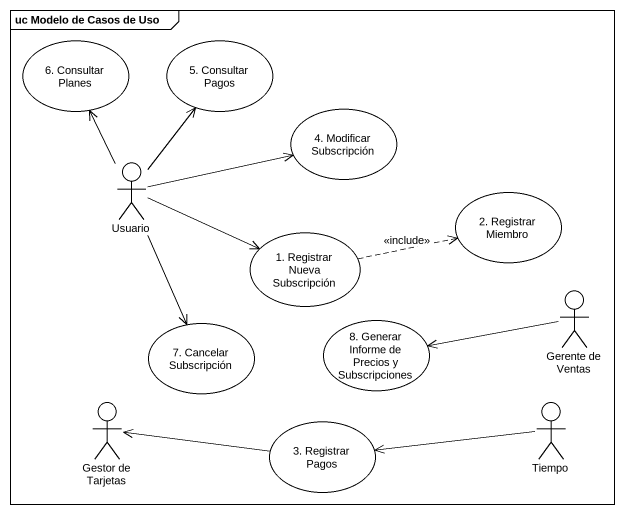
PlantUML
@startuml
mainframe uc Modelo de Casos de Uso
usecase "6. Consultar Planes" as u6_Consultar_Planes
usecase "5. Consultar Pagos" as u5_Consultar_Pagos
usecase "4. Modificar Subscripción" as u4_Modificar_Subscripción
actor Usuario
usecase "1. Registrar Nueva Subscripción" as u1_Registrar_Nueva
usecase "2. Registrar Miembro" as u2_Registrar_Miembro
usecase "7. Cancelar Subscripción" as u7_Cancelar_Subscripción
usecase "8. Generar Informe de Precios y Subscripciones" as u8_Generar_Informe_de
actor "Gerente de Ventas" as Gerente_de_Ventas
actor "Gestor de Tarjetas" as Gestor_de_Tarjetas
actor Tiempo
usecase "3. Registrar Pagos" as u3_Registrar_Pagos
Usuario -up-> u6_Consultar_Planes
Usuario -up-> u5_Consultar_Pagos
Usuario -right-> u4_Modificar_Subscripción
Usuario -right-> u1_Registrar_Nueva
Usuario --> u7_Cancelar_Subscripción
u1_Registrar_Nueva .right.> u2_Registrar_Miembro : <<include>>
Gerente_de_Ventas -left-> u8_Generar_Informe_de
Tiempo -left-> u3_Registrar_Pagos
u3_Registrar_Pagos -left-> Gestor_de_Tarjetas
@enduml
